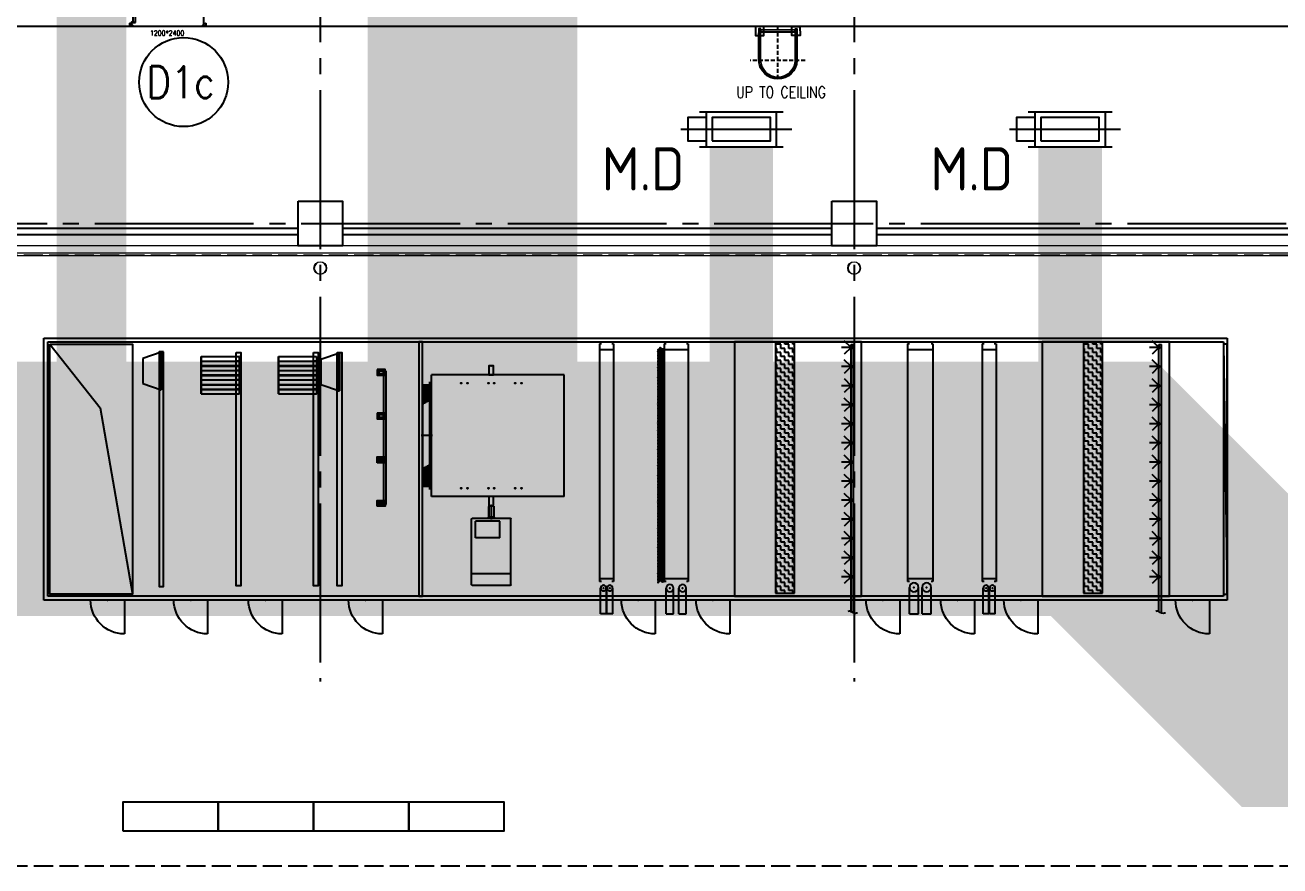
# Model space of a CAD drawing. Extents: x -960 to 27370, y -3283 to 11880.
# Drawn here: x 4695 to 6670, y -1010 to 312 of the extents above; entities that cross this region are included whole.
import ezdxf
from ezdxf.enums import TextEntityAlignment as Align

# ---------------------------------------------------------------- set-up
doc = ezdxf.new("R2010")
doc.units = 0
doc.header["$LTSCALE"] = 100
for name, pattern in [('188K-SM-03-F10-ARCH-PA-Y2257103$0$18P6-SM-03-C40-ARCH-PA-Y2211058$0$DASHED', [19.05, 12.7, -6.35]), ('188K-SM-03-F10-ARCH-PA-Y2257103$0$AP5A-SM-03-F20-ARCH-PA-Y2230801+Y2230803$0$ALL-PA-TXT-Y2221201$0$DASHED', [19.05, 12.7, -6.35]), ('188K-SM-03-F10-MECH-EQ-Y2257103$0$CENTER', [2, 1.25, -0.25, 0.25, -0.25]), ('188K-SM-03-F10-MECH-EQ-Y2257103$0$Hidden H04', [23, 15, -8]), ('X-S-FAB-L10$0$COL-CEN-LIN', [3.25, 2.5, -0.25, 0.25, -0.25]), ('X-S-FAB-L10$0$HIDDEN', [0.4, 0.3, -0.1])]:
    doc.linetypes.add(name, pattern=pattern)
for name, color, linetype in [('0-xref', 8, 'Continuous'), ('188K-SM-03-F10-ARCH-PA-Y2257103$0$K-0-TXT-高度', 1, 'Continuous'), ('188K-SM-03-F10-ARCH-PA-Y2257103$0$K-Door', 4, 'Continuous'), ('188K-SM-03-F10-ARCH-PA-Y2257103$0$K-P-LAD-420', 5, 'Continuous'), ('188K-SM-03-F10-ARCH-PA-Y2257103$0$K-P1S-4.2-單抗', 3, 'Continuous'), ('188K-SM-03-F10-ARCH-PA-Y2257103$0$K-TXT', 7, 'Continuous'), ('188K-SM-03-F10-ARCH-PA-Y2257103$0$K-岩棉 2hr 7.5-非抗', 14, 'Continuous'), ('188K-SM-03-F10-MECH-EQ-Y2257103$0$ARW', 151, 'Continuous'), ('188K-SM-03-F10-MECH-EQ-Y2257103$0$FLC', 40, 'Continuous'), ('188K-SM-03-F10-MECH-EQ-Y2257103$0$HEPA', 6, 'Continuous'), ('188K-SM-03-F10-MECH-EQ-Y2257103$0$MOTOR', 7, 'Continuous'), ('188K-SM-03-F10-MECH-EQ-Y2257103$0$擋水簾', 151, 'Continuous'), ('188K-SM-03-F10-MECH-EQ-Y2257103$0$桶濾', 125, 'Continuous'), ('188K-SM-07-F15-HVAC-MA DUCT-Y2257103$0$0-MAU-SA', 5, 'Continuous'), ('188K-SM-07-F15-HVAC-MA DUCT-Y2257103$0$H-dp-md', 3, 'Continuous'), ('X-S-FAB-L10$0$0-DIM-TXT', 8, 'Continuous'), ('X-S-FAB-L10$0$A-OBJE-MEP', 8, 'Continuous'), ('X-S-FAB-L10$0$A-WALL-EX', 8, 'Continuous'), ('X-S-FAB-L10$0$BLOCK', 8, 'Continuous'), ('X-S-FAB-L10$0$CCL', 8, 'X-S-FAB-L10$0$COL-CEN-LIN'), ('X-S-FAB-L10$0$COL-S', 8, 'Continuous'), ('X-S-FAB-L10$0$HID', 8, 'X-S-FAB-L10$0$HIDDEN')]:
    doc.layers.add(name, color=color, linetype=linetype)
doc.styles.add('188K-SM-03-F10-ARCH-PA-Y2257103$0$18P2-XFDP10$0$AA-TXT', font='simplex.shx', dxfattribs={"width": 0.8, "bigfont": 'chineset.shx'})
doc.styles.add('188K-SM-03-F10-ARCH-PA-Y2257103$0$AP5A-SM-03-F20-ARCH-PA-Y2230801+Y2230803$0$ALL-PA-TXT-Y2221201$0$Standard', font='txt.shx', dxfattribs={"bigfont": 'chineset.shx'})
doc.styles.add('188K-SM-03-F10-ARCH-PA-Y2257103$0$Standard', font='txt.shx', dxfattribs={"bigfont": 'chineset.shx'})
doc.styles.add('188K-SM-07-F15-HVAC-MA DUCT-Y2257103$0$aa-txt', font='isocp.shx', dxfattribs={"bigfont": 'chineset.shx'})
doc.styles.add('X-S-FAB-L10$0$CHINA', font='simplex.shx', dxfattribs={"width": 0.75, "bigfont": 'chineset.shx'})
doc.styles.add('X-S-FAB-L10$0$Standard', font='', dxfattribs={"width": 0.8})
doc.styles.add('X-S-FAB-L10$0$TG_NOTE_TEXT', font='simplex.shx', dxfattribs={"width": 0.75, "bigfont": 'chineset.shx'})
doc.styles.get('X-S-FAB-L10$0$Standard').set_extended_font_data('Microsoft JhengHei')

# ---------------------------------------------------------------- blocks, each defined once
blk = doc.blocks.new('X-S-FAB-L10$0$FAB2-L05')
at = {"layer": 'X-S-FAB-L10$0$CCL'}
for p, q in [((-21000, 11005), (-21000, 0)), ((-20160, 11005), (-20160, 0)), ((-26880, 720), (1210, 720))]:
    blk.add_line(p, q, dxfattribs=at)
at = {"layer": 'X-S-FAB-L10$0$COL-S'}
for points in [[(-21035, 755), (-20965, 755), (-20965, 685), (-21035, 685)], [(-20195, 755), (-20125, 755), (-20125, 685), (-20195, 685)]]:
    blk.add_lwpolyline(points, close=True, dxfattribs=at)
blk = doc.blocks.new('X-S-FAB-L10')
at = {"layer": 'X-S-FAB-L10$0$A-OBJE-MEP', "lineweight": 0, "flags": 128}
for points in [[(5169.5, -70, 1), (5150.5, -70, 1)], [(6009.5, -70, 1), (5990.5, -70, 1)]]:
    blk.add_lwpolyline(points, format="xyb", close=True, dxfattribs=at)
at = {"layer": 'X-S-FAB-L10$0$A-OBJE-MEP', "lineweight": 0}
for centre in [(5160, -70), (6000, -70)]:
    blk.add_circle(centre, 10, dxfattribs=at)
at = {"layer": 'X-S-FAB-L10$0$A-WALL-EX', "lineweight": 0}
blk.add_line((6815, -46.5), (1800, -46.5), dxfattribs=at)
at = {"layer": 'X-S-FAB-L10$0$A-WALL-EX', "lineweight": 0, "flags": 128}
for points in [[(6815, -35), (1800, -35)], [(1800, -50), (6815, -50)], [(1800, -50), (6815, -50)], [(1800, -50), (6815, -50)], [(1800, -50), (6815, -50)], [(1800, -50), (6815, -50)], [(1800, -50), (6815, -50)], [(1800, -50), (6815, -50)], [(1800, -50), (6815, -50)]]:
    blk.add_lwpolyline(points, dxfattribs=at)
at = {"layer": 'X-S-FAB-L10$0$COL-S'}
for p, q in [((5125, 35), (5195, 35)), ((5125, -35), (5125, 35)), ((5195, 35), (5195, -35)), ((5965, 35), (6035, 35)), ((5965, -35), (5965, 35)), ((6035, 35), (6035, -35)), ((5195, -35), (5125, -35)), ((6035, -35), (5965, -35))]:
    blk.add_line(p, q, dxfattribs=at)
at = {"layer": 'X-S-FAB-L10$0$HID'}
for p, q in [((6803.531, -50), (2509.135, -50)), ((2509.405, -1010), (17209, -1010))]:
    blk.add_line(p, q, dxfattribs=at)
at = {"layer": 'X-S-FAB-L10$0$BLOCK'}
blk.add_blockref('X-S-FAB-L10$0$FAB2-L05', (26160, -720), dxfattribs=at)
at = {"style": 'X-S-FAB-L10$0$TG_NOTE_TEXT', "width": 0.5, "flags": 1}
for p in [(7463.301, 9020), (18268.251, 8649), (11197.77, 4800.167), (16485.801, 4800.167), (25420.27, 2635), (13360, 320.001, 0), (7463.301, -33.333)]:
    blk.add_attdef('WH', text='', height=20, dxfattribs=at).set_placement(p, align=Align.BOTTOM_LEFT)
at = {"width": 0.5}
for style, p in [('X-S-FAB-L10$0$TG_NOTE_TEXT', (7585, 9020)), ('X-S-FAB-L10$0$TG_NOTE_TEXT', (18389.95, 8649)), ('X-S-FAB-L10$0$TG_NOTE_TEXT', (11117.5, 4813.5)), ('X-S-FAB-L10$0$TG_NOTE_TEXT', (16607.5, 4813.5)), ('X-S-FAB-L10$0$TG_NOTE_TEXT', (25350, 2635)), ('X-S-FAB-L10$0$Standard', (13129.375, 325.001, 0)), ('X-S-FAB-L10$0$TG_NOTE_TEXT', (7585, -20))]:
    blk.add_attdef('DESC', text='', height=10, dxfattribs=dict(at, style=style)).set_placement(p, align=Align.BOTTOM_LEFT)
for tag, style, p in [('TYPE', 'X-S-FAB-L10$0$TG_NOTE_TEXT', (7619.286, 9020)), ('NO', 'X-S-FAB-L10$0$TG_NOTE_TEXT', (7650.095, 9020)), ('TYPE', 'X-S-FAB-L10$0$TG_NOTE_TEXT', (18424.236, 8649)), ('NO', 'X-S-FAB-L10$0$TG_NOTE_TEXT', (18455.045, 8649)), ('NO', 'X-S-FAB-L10$0$TG_NOTE_TEXT', (11088.595, 4813.5)), ('TYPE', 'X-S-FAB-L10$0$TG_NOTE_TEXT', (11151.786, 4813.5)), ('TYPE', 'X-S-FAB-L10$0$TG_NOTE_TEXT', (16641.786, 4813.5)), ('NO', 'X-S-FAB-L10$0$TG_NOTE_TEXT', (16672.595, 4813.5)), ('NO', 'X-S-FAB-L10$0$TG_NOTE_TEXT', (25313, 2635)), ('TYPE', 'X-S-FAB-L10$0$TG_NOTE_TEXT', (25350, 2635)), ('NO', 'X-S-FAB-L10$0$Standard', (13100, 320.001, 0)), ('TYPE', 'X-S-FAB-L10$0$Standard', (13129.375, 320.001, 0)), ('TYPE', 'X-S-FAB-L10$0$TG_NOTE_TEXT', (7619.286, -20)), ('NO', 'X-S-FAB-L10$0$TG_NOTE_TEXT', (7650.095, -20))]:
    blk.add_attdef(tag, text='', height=10, dxfattribs=dict(at, style=style)).set_placement(p, align=Align.BOTTOM_RIGHT)
at = {"style": 'X-S-FAB-L10$0$TG_NOTE_TEXT', "width": 0.5, "flags": 1}
for rotation, p in [(180, (43, 7480)), (180, (943, 7480)), (90, (24310, 3717.77)), (270, (17080, 1711.699))]:
    blk.add_attdef('WH', text='', height=20, rotation=rotation, dxfattribs=at).set_placement(p, align=Align.BOTTOM_LEFT)
at = {"width": 0.5}
for rotation, style, p in [(180, 'X-S-FAB-L10$0$Standard', (317.625, 7480)), (180, 'X-S-FAB-L10$0$Standard', (1217.625, 7480)), (90, 'X-S-FAB-L10$0$TG_NOTE_TEXT', (24310, 3647.5)), (270, 'X-S-FAB-L10$0$TG_NOTE_TEXT', (17080, 1605))]:
    blk.add_attdef('DESC', text='', height=10, rotation=rotation, dxfattribs=dict(at, style=style)).set_placement(p, align=Align.BOTTOM_LEFT)
for tag, rotation, style, p in [('TYPE', 180, 'X-S-FAB-L10$0$Standard', (317.625, 7480)), ('NO', 180, 'X-S-FAB-L10$0$Standard', (347, 7480)), ('TYPE', 180, 'X-S-FAB-L10$0$Standard', (1217.625, 7480)), ('NO', 180, 'X-S-FAB-L10$0$Standard', (1247, 7480)), ('TYPE', 90, 'X-S-FAB-L10$0$TG_NOTE_TEXT', (24310, 3647.5)), ('NO', 90, 'X-S-FAB-L10$0$TG_NOTE_TEXT', (24310, 3610.5)), ('TYPE', 270, 'X-S-FAB-L10$0$TG_NOTE_TEXT', (17080, 1605)), ('NO', 270, 'X-S-FAB-L10$0$TG_NOTE_TEXT', (17080, 1573))]:
    blk.add_attdef(tag, text='', height=10, rotation=rotation, dxfattribs=dict(at, style=style)).set_placement(p, align=Align.BOTTOM_RIGHT)
at = {"layer": 'X-S-FAB-L10$0$0-DIM-TXT', "style": 'X-S-FAB-L10$0$CHINA', "width": 0.75}
for p in [(667.414, 7855.1, -2689.4), (22627.353, 6728.814), (25644.722, 6728.814), (24778.787, 5569.051), (1118.252, 4980), (417.801, 4594.623), (23874.84, 4355), (22927.43, 4330.122), (23749.869, 3901.367), (417.801, 3765.236), (1118.252, 3730), (417.801, 3115.79), (536.882, 2227.832), (16908.994, 1782.652), (888.445, 880.466), (16977.43, 750), (18878.841, 750), (25641.221, 553.233), (21364.03, 526.894)]:
    blk.add_attdef('HIG', text='', height=80, dxfattribs=at).set_placement(p, align=Align.MIDDLE_LEFT)
blk = doc.blocks.new('188K-SM-03-F10-ARCH-PA-Y2257103$0$單開庫板門-1200x2400)圓型拉環鎖+輔助鎖)')
at = {"ltscale": 0.1}
for p, q in [((26008.6, -11403.6), (26004.5, -11403.6)), ((26004.5, -11403.6), (26004.5, -11414.1)), ((26008.6, -11414.1), (26008.6, -11403.6)), ((26004.5, -11414.1), (26004.5, -11415.3)), ((26004.5, -11414.1), (26008.6, -11414.1)), ((26004.5, -11415.4), (26004.6, -11415.5)), ((26008.6, -11414), (26004.6, -11414)), ((26004.6, -11414.3), (26004.6, -11414.2)), ((26004.6, -11415.3), (26004.6, -11414.5)), ((26004.7, -11414.1), (26006.5, -11414.1)), ((26005.1, -11414.4), (26004.7, -11414.4)), ((26004.7, -11414.5), (26005.1, -11414.5)), ((26004.7, -11414.5), (26004.7, -11506)), ((26004.7, -11506), (26004.7, -11414.5)), ((26004.7, -11414.5), (26004.7, -11414.5)), ((26004.7, -11415.4), (26004.7, -11415.3)), ((26005.2, -11414.4), (26005.2, -11414.4)), ((26006.5, -11414.1), (26006.6, -11414.1)), ((26006.6, -11414.1), (26006.6, -11414.1)), ((26006.6, -11414.1), (26008.4, -11414.1)), ((26008.4, -11414.4), (26008, -11414.4)), ((26008, -11414.4), (26008, -11414.4)), ((26008, -11414.5), (26008.4, -11414.5)), ((26008.4, -11506), (26008.4, -11414.5)), ((26008.4, -11414.5), (26008.4, -11414.5)), ((26008.4, -11414.5), (26008.4, -11506)), ((26008.4, -11415.3), (26008.4, -11415.4)), ((26008.5, -11414.2), (26008.5, -11414.3)), ((26008.5, -11414.5), (26008.5, -11415.3)), ((26008.5, -11415.5), (26008.6, -11415.4)), ((26008.6, -11415.3), (26008.6, -11414.1)), ((26008.6, -11506.4), (26004.5, -11506.4)), ((26004.5, -11506.4), (26004.5, -11518)), ((26004.7, -11506), (26004.7, -11506)), ((26008.4, -11506), (26008.4, -11506)), ((26008.6, -11518), (26008.6, -11506.4)), ((25999.5, -11519.7), (25999.5, -11523.2)), ((26002.5, -11519.1), (26000, -11519.1)), ((26000, -11523.7), (26002.4, -11523.7)), ((26002.4, -11523.7), (26004.1, -11522.6)), ((26002.9, -11518.5), (26002.6, -11518.5)), ((26002.6, -11518.5), (26002.6, -11521)), ((26002.6, -11521.9), (26002.6, -11519.3)), ((26002.6, -11521), (26002.9, -11521)), ((26003.4, -11521.9), (26002.6, -11521.9)), ((26002.9, -11521), (26002.9, -11518.5)), ((26003.3, -11522.2), (26003.3, -11522)), ((26003.3, -11522), (26003.4, -11522)), ((26004, -11522.2), (26003.3, -11522.2)), ((26008.3, -11517.5), (26003.6, -11517.5)), ((26003.6, -11517.5), (26003.6, -11517.7)), ((26003.6, -11517.7), (26008.3, -11517.7)), ((26004.1, -11521.9), (26003.9, -11521.9)), ((26003.9, -11522), (26004, -11522)), ((26004, -11522), (26004, -11522.2)), ((26004.2, -11522.4), (26004.2, -11521.9)), ((26004.5, -11518), (26008.6, -11518)), ((26008.3, -11517.7), (26008.3, -11517.5)), ((26114.8, -11521.9), (26115.1, -11521.9)), ((26114.8, -11522.4), (26114.8, -11521.9)), ((26114.9, -11522), (26114.9, -11522.2)), ((26115.1, -11522), (26114.9, -11522)), ((26114.9, -11522.2), (26115.7, -11522.2)), ((26116.6, -11523.7), (26114.9, -11522.6)), ((26115.5, -11521.9), (26116.3, -11521.9)), ((26115.7, -11522), (26115.5, -11522)), ((26115.7, -11522.2), (26115.7, -11522)), ((26116.3, -11521.9), (26116.3, -11519.3)), ((26116.5, -11519.1), (26119, -11519.1)), ((26119, -11523.7), (26116.6, -11523.7)), ((26119.5, -11519.7), (26119.5, -11523.2))]:
    blk.add_line(p, q, dxfattribs=at)
blk.add_lwpolyline([(26006.6, -11506.4), (26006.5, -11506.3), (26004.7, -11506.3, -0.414214), (26004.6, -11506.3), (26004.6, -11506.1, -0.414214), (26004.7, -11506.1), (26005.1, -11506.1, 0.414214), (26005.2, -11506.1), (26005.2, -11506, 0.414214), (26005.1, -11506), (26004.7, -11506, -0.414214), (26004.6, -11506), (26004.6, -11505.2, -0.414214), (26004.7, -11505.2), (26004.7, -11505.2, 0.414214), (26004.7, -11505.2), (26004.7, -11505, 0.72636), (26004.6, -11505), (26004.5, -11505.1, 0.158507), (26004.5, -11505.2), (26004.5, -11506.4, 0.414214), (26004.6, -11506.5), (26008.6, -11506.5, 0.414214), (26008.6, -11506.4), (26008.6, -11505.2, 0.158507), (26008.6, -11505.1), (26008.5, -11505, 0.72636), (26008.4, -11505), (26008.4, -11505.2, 0.414214), (26008.5, -11505.2, -0.414214), (26008.5, -11505.2), (26008.5, -11506, -0.414214), (26008.4, -11506), (26008, -11506, 0.414214), (26008, -11506), (26008, -11506.1, 0.414214), (26008, -11506.1), (26008.4, -11506.1, -0.414214), (26008.5, -11506.1), (26008.5, -11506.3, -0.414214), (26008.4, -11506.3), (26006.6, -11506.3)], format="xyb", close=True, dxfattribs=at)
for points in [[(25999.5, -11518.9), (25999.5, -11523.9)], [(26119.5, -11518.9), (26119.5, -11523.9)]]:
    blk.add_lwpolyline(points)
at = {"linetype": '188K-SM-03-F10-ARCH-PA-Y2257103$0$AP5A-SM-03-F20-ARCH-PA-Y2230801+Y2230803$0$ALL-PA-TXT-Y2221201$0$DASHED', "ltscale": 0.01}
blk.add_arc((26001.1, -11518.7), 115.3, 359.8531, 85.8135, dxfattribs=at)
at = {"ltscale": 0.1}
for centre, radius, start, end in [((26004.6, -11414.1), 0.0313, 90, 180), ((26004.6, -11415.3), 0.0313, 180, 216.0274), ((26004.7, -11414.2), 0.0313, 90, 180), ((26004.7, -11414.3), 0.0313, 180, 270), ((26004.7, -11414.5), 0.0313, 90, 180), ((26004.7, -11415.3), 0.0209, 180, 270), ((26004.7, -11415.4), 0.0313, 216.0274, 360), ((26004.7, -11415.3), 0.0209, 360, 90), ((26005.1, -11414.4), 0.0313, 270, 0), ((26005.1, -11414.4), 0.0313, 0, 90), ((26008, -11414.4), 0.0313, 90, 180), ((26008, -11414.4), 0.0313, 180, 270), ((26008.4, -11414.2), 0.0313, 360, 90), ((26008.4, -11414.3), 0.0313, 270, 0), ((26008.4, -11414.5), 0.0313, 0, 90), ((26008.5, -11415.3), 0.0209, 90, 180), ((26008.5, -11415.4), 0.0313, 180, 323.9726), ((26008.5, -11415.3), 0.0209, 270, 360), ((26008.6, -11414.1), 0.0313, 360, 90), ((26008.6, -11415.3), 0.0313, 323.9726, 360)]:
    blk.add_arc(centre, radius, start, end, dxfattribs=at)
for centre, major_axis, start_param, end_param in [((26000, -11519.7), (0.369, -0.369), 2.356194, 3.926991), ((26000, -11523.2), (-0.369, -0.369), 5.497787, 7.068583), ((26002.5, -11519.3), (0.111, -0.111), 7.068583, 8.63938), ((26003.4, -11521.9), (-0.0369, -0.0369), 0.785398, 3.926991), ((26003.9, -11521.9), (-0.0369, -0.0369), 3.926991, 7.068583), ((26004.1, -11521.9), (0.0369, -0.0369), 7.068583, 8.63938), ((26003.9, -11522.4), (0.221, -0.221), 6.162283, 7.068583), ((26114.8, -11521.9), (-0.0369, -0.0369), -2.356194, -0.785398), ((26115.1, -11522.4), (-0.221, -0.221), -0.785398, 0.120903), ((26115.1, -11521.9), (0.0369, -0.0369), -0.785398, 2.356194), ((26115.5, -11521.9), (0.0369, -0.0369), 2.356194, 5.497787), ((26116.5, -11519.3), (-0.111, -0.111), -2.356194, -0.785398), ((26119, -11519.7), (-0.369, -0.369), 2.356194, 3.926991), ((26119, -11523.2), (0.369, -0.369), -0.785398, 0.785398)]:
    blk.add_ellipse(centre, major_axis=major_axis, ratio=1, start_param=start_param, end_param=end_param, dxfattribs=at)
at = {"ltscale": 0.1, "extrusion": (0, 0, -1)}
blk.add_ellipse((26003.1, -11517.9), major_axis=(-0.516, 0.516), ratio=1, start_param=5.497787, end_param=11.780972, dxfattribs=at)
at = {"color": 8, "ltscale": 0.1, "style": '188K-SM-03-F10-ARCH-PA-Y2257103$0$AP5A-SM-03-F20-ARCH-PA-Y2230801+Y2230803$0$ALL-PA-TXT-Y2221201$0$Standard', "width": 0.85}
blk.add_text('1200*2400', height=8, dxfattribs=at).set_placement((26058.4, -11534.4), align=Align.MIDDLE_CENTER)
blk = doc.blocks.new('188K-SM-03-F10-ARCH-PA-Y2257103$0$LAD-1')
at = {"linetype": '188K-SM-03-F10-ARCH-PA-Y2257103$0$18P6-SM-03-C40-ARCH-PA-Y2211058$0$DASHED', "ltscale": 0.005}
for points in [[(-77.4, -42.9), (-77.4, 43.5)], [(-106.5, 0), (-23.9, 0)]]:
    blk.add_lwpolyline(points, dxfattribs=at)
for points in [[(-33.8, -29.7), (-77.4, -29.7, -0.976777), (-77.4, 29.8), (-33.8, 29.8)], [(-33.8, -27.2), (-77.4, -27.2, -0.974646), (-77.4, 27.3), (-33.8, 27.3)]]:
    blk.add_lwpolyline(points, format="xyb")
for points in [[(-23.8, 22.2), (-23.8, 35.2), (-37.8, 35.2), (-37.8, 22.2)], [(-27.8, 27), (-27.8, 30), (-33.8, 30), (-33.8, 27)], [(-28.9, 27), (-28.9, -27), (-32.7, -27), (-32.7, 27)], [(-23.9, -21.8), (-23.9, -34.8), (-37.9, -34.8), (-37.9, -21.8)], [(-27.8, -27), (-27.8, -30), (-33.8, -30), (-33.8, -27)]]:
    blk.add_lwpolyline(points, close=True)
for centre in [(-93.7, 23.2), (-64.6, 28.5), (-105.2, 0), (-93.7, -22.5), (-64.6, -28.5)]:
    blk.add_circle(centre, 0.5)
blk = doc.blocks.new('188K-SM-03-F10-ARCH-PA-Y2257103')
at = {"layer": '188K-SM-03-F10-ARCH-PA-Y2257103$0$K-P1S-4.2-單抗'}
blk.add_line((7405, 310, 0), (1860, 310, 0), dxfattribs=at)
at = {"layer": '188K-SM-03-F10-ARCH-PA-Y2257103$0$K-TXT'}
blk.add_circle((4944.9, 222.4, 0), 70, dxfattribs=at)
at = {"layer": '188K-SM-03-F10-ARCH-PA-Y2257103$0$K-岩棉 2hr 7.5-非抗'}
for p, q in [((5125, -7.5, 0), (4355, -7.5, 0)), ((5125, -17.5, 0), (4355, -17.5, 0)), ((5965, -7.5, 0), (5195, -7.5, 0)), ((5965, -17.5, 0), (5195, -17.5, 0)), ((6805, -7.5, 0), (6035, -7.5, 0)), ((6805, -17.5, 0), (6035, -17.5, 0))]:
    blk.add_line(p, q, dxfattribs=at)
at = {"layer": '188K-SM-03-F10-ARCH-PA-Y2257103$0$K-Door'}
blk.add_blockref('188K-SM-03-F10-ARCH-PA-Y2257103$0$單開庫板門-1200x2400)圓型拉環鎖+輔助鎖)', (-21139.5, 11833.9, 0), dxfattribs=at)
at = {"layer": '188K-SM-03-F10-ARCH-PA-Y2257103$0$K-P-LAD-420', "rotation": 90.07229666140849}
blk.add_blockref('188K-SM-03-F10-ARCH-PA-Y2257103$0$LAD-1', (5880, 333.8, 0), dxfattribs=at)
at = {"layer": '188K-SM-03-F10-ARCH-PA-Y2257103$0$K-0-TXT-高度', "style": '188K-SM-03-F10-ARCH-PA-Y2257103$0$18P2-XFDP10$0$AA-TXT', "width": 0.8}
blk.add_text('UP TO CEILING', height=18, rotation=360, dxfattribs=at).set_placement((5885, 206.5, 0), align=Align.MIDDLE)
at = {"layer": '188K-SM-03-F10-ARCH-PA-Y2257103$0$K-TXT', "style": '188K-SM-03-F10-ARCH-PA-Y2257103$0$Standard', "width": 0.85}
blk.add_text('D1c', height=50, dxfattribs=at).set_placement((4940.5, 222.4, 0), align=Align.MIDDLE)
blk = doc.blocks.new('188K-SM-03-F10-MECH-EQ-Y2257103$0$A$C133B1A89')
at = {"color": 1}
for p, q in [((0, 3970), (0, 230)), ((0, 3970), (30, 3970)), ((190, 3970), (220, 3970)), ((220, 3970), (220, 230)), ((220, 3880), (0, 3880)), ((220, 280), (0, 280)), ((0, 230), (30, 230)), ((190, 230), (220, 230)), ((15, -275), (15, 127)), ((105, -275), (105, 127)), ((115, -275), (115, 127)), ((205, -275), (205, 127)), ((15, -275), (105, -275)), ((115, -275), (205, -275))]:
    blk.add_line(p, q, dxfattribs=at)
for centre in [(60, 127), (160, 127)]:
    blk.add_circle(centre, 44.5, dxfattribs=at)
for p in [(60, 127), (160, 127)]:
    blk.add_point(p, dxfattribs=at)
blk = doc.blocks.new('188K-SM-03-F10-MECH-EQ-Y2257103$0$A$C46594869')
at = {"color": 4}
for p, q in [((-50, 3970), (-50, 230)), ((-50, 3970), (-20, 3970)), ((320, 3970), (350, 3970)), ((350, 3970), (350, 230)), ((350, 3880), (-50, 3880)), ((350, 280), (-50, 280)), ((-50, 230), (-20, 230)), ((320, 230), (350, 230)), ((-20, -275), (-20, 140)), ((120, -275), (120, 140)), ((180, -275), (180, 140)), ((320, -275), (320, 140)), ((120, -275), (-20, -275)), ((320, -275), (180, -275))]:
    blk.add_line(p, q, dxfattribs=at)
for centre in [(50, 140), (250, 140)]:
    blk.add_circle(centre, 69.9, dxfattribs=at)
for p in [(50, 140), (250, 140)]:
    blk.add_point(p, dxfattribs=at)
blk = doc.blocks.new('188K-SM-03-F10-MECH-EQ-Y2257103$0$eli')
at = {"layer": '188K-SM-03-F10-MECH-EQ-Y2257103$0$擋水簾'}
for p, q in [((-48, 17), (-47, 16)), ((-46, 17), (-46, 17)), ((-42, 18), (-41, 21)), ((-40, 21), (-38, 21)), ((-40, 18), (-39, 20)), ((-39, 20), (-38, 20)), ((-5, 2), (-12, 7)), ((-4, 3), (-9, 6)), ((20, 24), (9, 13)), ((21, 23), (10, 11))]:
    blk.add_line(p, q, dxfattribs=at)
for centre, radius, start, end in [((-60, 16), 0.892, 56.5251, 332.9034), ((-46, 16), 0.841, 225, 45), ((-40, 20), 1.19, 90, 155), ((-39, 20), 0.595, 90, 155), ((-38, 21), 0.595, 270, 90), ((0, 8), 8.33, 233.7229, 329.3372), ((0, 8), 7.14, 233.7229, 329.3372), ((7, 4), 0.595, 329.3372, 149.3372), ((40, 31), 0.892, 241.4202, 146.5072)]:
    blk.add_arc(centre, radius, start, end, dxfattribs=at)
for centre, major_axis, ratio, start_param, end_param in [((-45, -34), (54.7, 1), 0.945652, 1.612744, 1.817259), ((-45, -34), (54.7, 1), 0.945652, 0.892621, 1.570796), ((-2, 15), (13.6, 1.8), 0.565217, 3.706747, 4.814407), ((-3, 15), (14.6, 2.6), 0.6, 4.193923, 5.58693), ((-3, 15), (13.5, 2.4), 0.565217, -1.468778, -0.576163), ((30, 18), (13.2, 9.6), 0.581818, 0.469896, 1.87896)]:
    blk.add_ellipse(centre, major_axis=major_axis, ratio=ratio, start_param=start_param, end_param=end_param, dxfattribs=at)
for points, knots in [([(-42, 18), (-45, 19), (-48, 19), (-54, 18), (-57, 17), (-60, 17)], [4.6316548, 4.6316548, 4.6316548, 4.6316548, 4.809552, 4.809552, 4.958975, 4.958975, 4.958975, 4.958975]), ([(-13, 9), (-14, 10), (-16, 11), (-20, 13), (-24, 15), (-32, 17), (-36, 18), (-40, 18), (-40, 18), (-40, 18)], [4.0840634, 4.0840634, 4.0840634, 4.0840634, 4.1613431, 4.1613431, 4.3774127, 4.3774127, 4.5934823, 4.5934823, 4.6006647, 4.6006647, 4.6006647, 4.6006647]), ([(39, 31), (39, 31), (38, 32), (36, 32), (34, 31), (30, 30), (28, 29), (25, 27), (23, 26), (21, 24), (20, 24), (20, 23)], [6.799371, 6.799371, 6.799371, 6.799371, 6.892242, 6.892242, 7.324796, 7.324796, 7.671916, 7.671916, 8.019037, 8.019037, 8.162145, 8.162145, 8.162145, 8.162145])]:
    blk.add_open_spline(points, degree=3, knots=knots, dxfattribs=at)
blk = doc.blocks.new('188K-SM-03-F10-MECH-EQ-Y2257103$0$A$C1EE42846')
at = {"color": 4}
for p, q in [((0, 3970), (0, 230)), ((0, 3970), (30, 3970)), ((350, 3970), (380, 3970)), ((380, 3970), (380, 230)), ((380, 3880), (0, 3880)), ((380, 280), (0, 280)), ((0, 230), (30, 230)), ((350, 230), (380, 230)), ((33, -275), (33, 127)), ((147, -275), (147, 127)), ((233, -275), (233, 127)), ((347, -275), (347, 129)), ((147, -275), (33, -275)), ((347, -275), (233, -275))]:
    blk.add_line(p, q, dxfattribs=at)
for centre in [(90, 127), (290, 127)]:
    blk.add_circle(centre, 57.1, dxfattribs=at)
for p in [(90, 127), (290, 127)]:
    blk.add_point(p, dxfattribs=at)
at = {"xscale": -0.9824656600831077, "yscale": 0.9824656600831077, "zscale": 0.9824656600831077, "rotation": 180}
for p in [(442, 3790), (442, 3767), (442, 3905), (442, 3882), (442, 3859), (442, 3836), (442, 3813), (442, 3744), (442, 3721), (442, 3698), (442, 3675), (442, 3652), (442, 3629), (442, 3606), (442, 3583), (442, 3560), (442, 3537), (442, 3514), (442, 3491), (442, 3468), (442, 3445), (442, 3422), (442, 3399), (442, 3376), (442, 3353), (442, 3330), (442, 3307), (442, 3284), (442, 3261), (442, 3238), (442, 3215), (442, 3192), (442, 3169), (442, 3146), (442, 3123), (442, 3100), (442, 3077), (442, 3054), (442, 3031), (442, 3008), (442, 2985), (442, 2962), (442, 2939), (442, 2916), (442, 2893), (442, 2870), (442, 2847), (442, 2824), (442, 2801), (442, 2778), (442, 2755), (442, 2732), (442, 2709), (442, 2686), (442, 2663), (442, 2640), (442, 2617), (442, 2594), (442, 2571), (442, 2548), (442, 2525), (442, 2502), (442, 2479), (442, 2456), (442, 2433), (442, 2410), (442, 2387), (442, 2364), (442, 2341), (442, 2318), (442, 2295), (442, 2272), (442, 2249), (442, 2226), (442, 2203), (442, 2180), (442, 2157), (442, 2134), (442, 2111), (442, 2088), (442, 2065), (442, 2042), (442, 2019), (442, 1996), (442, 1973), (442, 1950), (442, 1927), (442, 1904), (442, 1881), (442, 1858), (442, 1835), (442, 1812), (442, 1789), (442, 1766), (442, 1743), (442, 1720), (442, 1697), (442, 1674), (442, 1651), (442, 1628), (442, 1605), (442, 1582), (442, 1559), (442, 1536), (442, 1513), (442, 1490), (442, 1467), (442, 1444), (442, 1421), (442, 1398), (442, 1375), (442, 1352), (442, 1329), (442, 1306), (442, 1283), (442, 1260), (442, 1237), (442, 1214), (442, 1191), (442, 1168), (442, 1145), (442, 1122), (442, 1099), (442, 1076), (442, 1053), (442, 1030), (442, 1007), (442, 984), (442, 961), (442, 938), (442, 915), (442, 892), (442, 869), (442, 846), (442, 823), (442, 800), (442, 777), (442, 754), (442, 731), (442, 708), (442, 685), (442, 662), (442, 639), (442, 616), (442, 593), (442, 570), (442, 547), (442, 524), (442, 501), (442, 478), (442, 455), (442, 432), (442, 409), (442, 386), (442, 363), (442, 340), (442, 317), (442, 294), (442, 271), (442, 248)]:
    blk.add_blockref('188K-SM-03-F10-MECH-EQ-Y2257103$0$eli', p, dxfattribs=at)
blk = doc.blocks.new('188K-SM-03-F10-MECH-EQ-Y2257103$0$A$C20831D72')
at = {"color": 1}
for p, q in [((0, 3970), (0, 230)), ((0, 3970), (30, 3970)), ((190, 3970), (220, 3970)), ((220, 3970), (220, 230)), ((220, 3880), (0, 3880)), ((220, 280), (0, 280)), ((0, 230), (30, 230)), ((190, 230), (220, 230)), ((15, -275), (15, 127)), ((105, -275), (105, 127)), ((115, -275), (115, 127)), ((205, -275), (205, 127)), ((15, -275), (105, -275)), ((115, -275), (205, -275))]:
    blk.add_line(p, q, dxfattribs=at)
for centre in [(60, 127), (160, 127)]:
    blk.add_circle(centre, 44.5, dxfattribs=at)
for p in [(60, 127), (160, 127)]:
    blk.add_point(p, dxfattribs=at)
blk = doc.blocks.new('188K-SM-03-F10-MECH-EQ-Y2257103$0$%%C7 孔徑')
at = {"color": 4}
blk.add_circle((0, 0), 3.5, dxfattribs=at)
blk.add_point((0, 0))
blk = doc.blocks.new('188K-SM-03-F10-MECH-EQ-Y2257103$0$A$C6e2866f5')
blk.add_lwpolyline([(45, -105), (-45, -105), (-45, 25), (45, 25)], close=True)
at = {"linetype": '188K-SM-03-F10-MECH-EQ-Y2257103$0$Hidden H04', "lineweight": -3}
for points in [[(-20, 0), (20, 0), (20, -80), (-20, -80)], [(-18, -2), (18, -2), (18, -78), (-18, -78)]]:
    blk.add_lwpolyline(points, close=True, dxfattribs=at)
for p in [(-37, 17), (0, 17), (37, 17), (-37, -40), (36.75, -40)]:
    blk.add_blockref('188K-SM-03-F10-MECH-EQ-Y2257103$0$%%C7 孔徑', p)
at = {"xscale": -1, "rotation": 180}
for p in [(-37, -97), (0, -97), (37, -97)]:
    blk.add_blockref('188K-SM-03-F10-MECH-EQ-Y2257103$0$%%C7 孔徑', p, dxfattribs=at)
blk = doc.blocks.new('188K-SM-03-F10-MECH-EQ-Y2257103$0$A$C3A4033FF')
blk.add_blockref('188K-SM-03-F10-MECH-EQ-Y2257103$0$A$C6e2866f5', (-20, 0))
blk = doc.blocks.new('188K-SM-03-F10-MECH-EQ-Y2257103$0$FLC-1250-W')
at = {"layer": '188K-SM-03-F10-MECH-EQ-Y2257103$0$FLC'}
for p, q in [((0, 796), (0, -796)), ((130, 796), (130, -796))]:
    blk.add_line(p, q, dxfattribs=at)
at = {"layer": '188K-SM-03-F10-MECH-EQ-Y2257103$0$FLC', "color": 1}
for p, q in [((20, 546), (20, 796)), ((40, 534), (40, 796)), ((60, 523), (60, 796)), ((80, 511), (80, 796)), ((100, 500), (100, 796)), ((120, 488), (120, 796)), ((20, -796), (20, -450)), ((40, -796), (40, -462)), ((60, -796), (60, -473)), ((80, -796), (80, -485)), ((100, -796), (100, -496)), ((120, -796), (120, -508))]:
    blk.add_line(p, q, dxfattribs=at)
at = {"layer": '188K-SM-03-F10-MECH-EQ-Y2257103$0$FLC', "color": 1, "linetype": '188K-SM-03-F10-MECH-EQ-Y2257103$0$CENTER', "ltscale": 5}
blk.add_line((-25, 0), (152, 0), dxfattribs=at)
at = {"layer": '188K-SM-03-F10-MECH-EQ-Y2257103$0$FLC'}
for centre, start, end in [((5, 796), 0, 180), ((15, 796), 0, 180), ((25, 796), 0, 180), ((35, 796), 0, 180), ((45, 796), 0, 180), ((55, 796), 0, 180), ((65, 796), 0, 180), ((75, 796), 0, 180), ((85, 796), 0, 180), ((95, 796), 0, 180), ((105, 796), 0, 180), ((115, 796), 0, 180), ((125, 796), 0, 180), ((125, 796), 0, 180), ((125, 796), 0, 180), ((125, 796), 0, 180), ((125, 796), 0, 180), ((125, 796), 0, 180), ((125, 796), 0, 180), ((125, 796), 0, 180), ((125, 796), 0, 180), ((125, 796), 0, 180), ((125, 796), 0, 180), ((125, 796), 0, 180), ((5, -796), 180, 0), ((15, -796), 180, 0), ((25, -796), 180, 0), ((35, -796), 180, 0), ((45, -796), 180, 0), ((55, -796), 180, 0), ((65, -796), 180, 0), ((75, -796), 180, 0), ((85, -796), 180, 0), ((95, -796), 180, 0), ((105, -796), 180, 0), ((115, -796), 180, 0), ((125, -796), 180, 0), ((125, -796), 180, 0), ((125, -796), 180, 0), ((125, -796), 180, 0), ((125, -796), 180, 0), ((125, -796), 180, 0), ((125, -796), 180, 0), ((125, -796), 180, 0), ((125, -796), 180, 0), ((125, -796), 180, 0), ((125, -796), 180, 0), ((125, -796), 180, 0)]:
    blk.add_arc(centre, 5, start, end, dxfattribs=at)
blk = doc.blocks.new('188K-SM-03-F10-MECH-EQ-Y2257103$0$%%C14 孔位')
at = {"color": 1}
blk.add_circle((0, 0), 7, dxfattribs=at)
blk.add_point((0, 0))
blk = doc.blocks.new('188K-SM-03-F10-MECH-EQ-Y2257103$0$A$C7940598F')
for p, q in [((0, 0), (0, 2085)), ((0, 2085), (1915, 2085)), ((1804, 2115), (111, 2115)), ((164, 2115), (164, 2085)), ((1751, 2115), (1751, 2085)), ((1915, 0), (1915, 2085)), ((0, 0), (1915, 0))]:
    blk.add_line(p, q)
for points in [[(-140, 1107.5), (0, 1107.5), (0, 1182.5), (-140, 1182.5)], [(1915, 1107.5), (2055, 1107.5), (2055, 1182.5), (1915, 1182.5)]]:
    blk.add_lwpolyline(points, close=True)
for p in [(-140, 1145), (2055, 1145)]:
    blk.add_point(p)
for p in [(131, 1620), (1784, 1620), (131, 1520), (1784, 1520), (131, 1190), (1784, 1190), (131, 1100), (1784, 1100), (131, 770), (131, 670), (1784, 770), (1784, 670)]:
    blk.add_blockref('188K-SM-03-F10-MECH-EQ-Y2257103$0$%%C14 孔位', p)
blk = doc.blocks.new('188K-SM-03-F10-MECH-EQ-Y2257103$0$HPF-610-292側視圖')
at = {"layer": '188K-SM-03-F10-MECH-EQ-Y2257103$0$HEPA'}
for p, q in [((0, 598), (292, 498)), ((0, 598), (0, 6)), ((0, 598), (25, 598)), ((25, 598), (25, 6)), ((292, 498), (292, 106)), ((292, 106), (0, 6)), ((25, 6), (0, 6))]:
    blk.add_line(p, q, dxfattribs=at)
blk = doc.blocks.new('188K-SM-03-F10-MECH-EQ-Y2257103$0$A$C03D53DB9')
at = {"layer": '188K-SM-03-F10-MECH-EQ-Y2257103$0$桶濾'}
for p, q in [((0, 72), (602, 72)), ((10, 0), (10, 145)), ((10, 145), (13, 145)), ((13, 0), (13, 145)), ((13, 143), (607, 143)), ((13, 2), (607, 2)), ((624, 72), (557, 72)), ((610, 145), (607, 145)), ((607, 145), (607, 0)), ((610, 145), (610, 0)), ((614, 127), (610, 127)), ((614, 17), (610, 17)), ((617, 11), (610, 11)), ((617, 6), (610, 6)), ((614, 127), (614, 17)), ((617, 107), (614, 107)), ((617, 102), (614, 102)), ((617, 108), (617, 100)), ((617, 12), (617, 4)), ((619, 109), (618, 109)), ((618, 109), (618, 99)), ((619, 99), (618, 99)), ((619, 13), (618, 13)), ((618, 13), (618, 3)), ((619, 3), (618, 3)), ((619, 99), (619, 109)), ((622, 106), (619, 109)), ((622, 103), (619, 99)), ((619, 3), (619, 13)), ((622, 10), (619, 13)), ((622, 7), (619, 3)), ((622, 106), (622, 103)), ((622, 10), (622, 7)), ((10, 0), (13, 0)), ((610, 0), (607, 0))]:
    blk.add_line(p, q, dxfattribs=at)
for centre, start, end in [((618, 108), 90, 180), ((618, 100), 180, 270), ((618, 12), 90, 180), ((618, 4), 180, 270)]:
    blk.add_arc(centre, 1, start, end, dxfattribs=at)
blk = doc.blocks.new('188K-SM-03-F10-MECH-EQ-Y2257103$0$Motor315L-頂視圖-東(50HZ)')
blk.add_line((45, -17), (45, -173))
at = {"layer": '188K-SM-03-F10-MECH-EQ-Y2257103$0$MOTOR', "color": 1, "linetype": '188K-SM-03-F10-MECH-EQ-Y2257103$0$CENTER', "ltscale": 20}
blk.add_line((0, 0), (0, -219), dxfattribs=at)
at = {"layer": '188K-SM-03-F10-MECH-EQ-Y2257103$0$MOTOR'}
for p, q in [((-50, -195), (-50, -200)), ((-44, -185), (-44, -190)), ((44, -190), (-44, -190)), ((-40, -10), (40, -10)), ((-40, -10), (-40, -180)), ((40, -180), (-40, -180)), ((40, -10), (40, -180)), ((40, -17), (45, -17)), ((40, -173), (45, -173)), ((44, -185), (44, -190)), ((50, -195), (50, -200)), ((-310, -1077), (-310, -210)), ((300, -200), (-300, -200)), ((-135, -245), (250, -245)), ((-135, -511), (-135, -245)), ((250, -511), (250, -245)), ((310, -1077), (310, -210)), ((-135, -511), (250, -511)), ((-310, -1077), (310, -1077)), ((-309, -1247), (-309, -1077)), ((309, -1247), (309, -1077)), ((-299, -1257), (299, -1257))]:
    blk.add_line(p, q, dxfattribs=at)
for centre, radius, start, end in [((-44, -195), 5, 90, 180), ((-40, -185), 5, 90, 180), ((40, -185), 5, 0, 90), ((44, -195), 5, 0, 90), ((-300, -210), 10, 90, 180), ((300, -210), 10, 0, 90), ((-299, -1247), 10, 180, 270), ((299, -1247), 10, 270, 0)]:
    blk.add_arc(centre, radius, start, end, dxfattribs=at)
blk = doc.blocks.new('188K-SM-03-F10-MECH-EQ-Y2257103$0$A$C0D54229D')
at = {"color": 2}
for q in [(0, -532), (532, 0)]:
    blk.add_line((0, 0), q, dxfattribs=at)
blk.add_arc((0, 0), 532, 270, 0, dxfattribs=at)
blk.add_point((266, 0))
blk = doc.blocks.new('188K-SM-03-F10-MECH-EQ-Y2257103$0$0-CRMAU-12W')
at = {"layer": '188K-SM-03-F10-MECH-EQ-Y2257103$0$ARW'}
h = blk.add_hatch(dxfattribs=at)
h.set_pattern_fill('ZIGZAG', color=256, scale=20, style=0)
h.set_pattern_definition([(0, (-17907, -9455), (63.5, 63.5), [63.5, -63.5]), (90, (-17843.5, -9455), (-63.5, 63.5), [63.5, -63.5])])
h.paths.add_polyline_path([(-16657, -60), (-16357, -60), (-16357, -4010), (-16657, -4010)])
h = blk.add_hatch(dxfattribs=at)
h.set_pattern_fill('ZIGZAG', color=256, scale=20, style=0)
h.set_pattern_definition([(0, (-13062, -9455), (63.5, 63.5), [63.5, -63.5]), (90, (-12998.5, -9455), (-63.5, 63.5), [63.5, -63.5])])
h.paths.add_polyline_path([(-11812, -60), (-11512, -60), (-11512, -4010), (-11812, -4010)])
at = {"color": 4}
for p, q in [((0, 0), (-18620, 0)), ((-18620, 0), (-18620, -4120)), ((0, -4120), (0, 0)), ((-60, -60), (-18560, -60)), ((-18560, -60), (-18560, -4060)), ((-60, -4060), (-60, -60)), ((-18620, -4120), (0, -4120)), ((-18560, -4060), (-60, -4060))]:
    blk.add_line(p, q, dxfattribs=at)
at = {"color": 6}
for p, q in [((-18560, -95), (-18620, -4025)), ((-94, -95), (-883, -1099)), ((-883, -1099), (-1393, -4025))]:
    blk.add_line(p, q, dxfattribs=at)
at = {"color": 5}
blk.add_lwpolyline([(-18620, -95), (-18560, -95), (-18560, -4025), (-18620, -4025)], close=True, dxfattribs=at)
at = {"color": 6}
for points in [[(-18560, -4025), (-18620, -4025), (-18620, -95), (-18560, -95)], [(-94, -95), (-1393, -95), (-1393, -4025), (-94, -4025)]]:
    blk.add_lwpolyline(points, close=True, dxfattribs=at)
for points in [[(-15709, -4060), (-17709, -4060), (-17709, -60), (-15709, -60)], [(-10864, -4060), (-12864, -4060), (-12864, -60), (-10864, -60)]]:
    blk.add_lwpolyline(points, close=True)
at = {"color": 4}
for points in [[(-5956, -60), (-5896, -60), (-5896, -4060), (-5956, -4060)], [(-1880, -215), (-1815, -215), (-1815, -3905), (-1880, -3905)], [(-5379, -2620), (-5346, -2620), (-5346, -520), (-5379, -520)]]:
    blk.add_lwpolyline(points, close=True, dxfattribs=at)
at = {"color": 2}
for points in [[(-4616, -226), (-4686, -226), (-4686, -3894), (-4616, -3894)], [(-4242, -226), (-4312, -226), (-4312, -3894), (-4242, -3894)], [(-3026, -226), (-3096, -226), (-3096, -3894), (-3026, -3894)]]:
    blk.add_lwpolyline(points, close=True, dxfattribs=at)
at = {"layer": '188K-SM-03-F10-MECH-EQ-Y2257103$0$ARW'}
for p, q in [((-17545, -100), (-17585, -100)), ((-17585, -4327), (-17585, -100)), ((-17545, -150), (-17439, -44)), ((-17545, -4303), (-17545, -100)), ((-17545, -150), (-17395, -150)), ((-17545, -150), (-17439, -256)), ((-16657, -4010), (-16657, -60)), ((-16657, -60), (-16357, -60)), ((-16357, -60), (-16357, -4010)), ((-12700, -100), (-12740, -100)), ((-12740, -4327), (-12740, -100)), ((-12700, -150), (-12594, -44)), ((-12700, -4303), (-12700, -100)), ((-12700, -150), (-12550, -150)), ((-12700, -150), (-12594, -256)), ((-11812, -4010), (-11812, -60)), ((-11812, -60), (-11512, -60)), ((-11512, -60), (-11512, -4010)), ((-17545, -450), (-17439, -344)), ((-12700, -450), (-12594, -344)), ((-17545, -450), (-17395, -450)), ((-17545, -450), (-17439, -556)), ((-17545, -450), (-17395, -450)), ((-17545, -450), (-17439, -556)), ((-12700, -450), (-12550, -450)), ((-12700, -450), (-12594, -556)), ((-12700, -450), (-12550, -450)), ((-12700, -450), (-12594, -556)), ((-17546, -750), (-17440, -644)), ((-17545, -750), (-17395, -750)), ((-17545, -750), (-17439, -856)), ((-12701, -750), (-12595, -644)), ((-12700, -750), (-12550, -750)), ((-12700, -750), (-12594, -856)), ((-17545, -1050), (-17439, -944)), ((-12700, -1050), (-12594, -944)), ((-17545, -1050), (-17395, -1050)), ((-17545, -1050), (-17439, -1156)), ((-12700, -1050), (-12550, -1050)), ((-12700, -1050), (-12594, -1156)), ((-17545, -1350), (-17439, -1244)), ((-17545, -1350), (-17395, -1350)), ((-17545, -1350), (-17439, -1456)), ((-12700, -1350), (-12594, -1244)), ((-12700, -1350), (-12550, -1350)), ((-12700, -1350), (-12594, -1456)), ((-17545, -1650), (-17439, -1544)), ((-12700, -1650), (-12594, -1544)), ((-17545, -1650), (-17395, -1650)), ((-17545, -1650), (-17439, -1756)), ((-12700, -1650), (-12550, -1650)), ((-12700, -1650), (-12594, -1756)), ((-17545, -1950), (-17439, -1844)), ((-17545, -1950), (-17395, -1950)), ((-17545, -1950), (-17439, -2056)), ((-12700, -1950), (-12594, -1844)), ((-12700, -1950), (-12550, -1950)), ((-12700, -1950), (-12594, -2056)), ((-17545, -2250), (-17439, -2144)), ((-12700, -2250), (-12594, -2144)), ((-17545, -2250), (-17395, -2250)), ((-17545, -2250), (-17439, -2356)), ((-12700, -2250), (-12550, -2250)), ((-12700, -2250), (-12594, -2356)), ((-17545, -2550), (-17439, -2444)), ((-17545, -2550), (-17395, -2550)), ((-17545, -2550), (-17439, -2656)), ((-12700, -2550), (-12594, -2444)), ((-12700, -2550), (-12550, -2550)), ((-12700, -2550), (-12594, -2656)), ((-17545, -2850), (-17439, -2744)), ((-12700, -2850), (-12594, -2744)), ((-17545, -2850), (-17395, -2850)), ((-17545, -2850), (-17439, -2956)), ((-12700, -2850), (-12550, -2850)), ((-12700, -2850), (-12594, -2956)), ((-17545, -3150), (-17439, -3044)), ((-17545, -3150), (-17395, -3150)), ((-17545, -3155), (-17439, -3261)), ((-12700, -3150), (-12594, -3044)), ((-12700, -3150), (-12550, -3150)), ((-12700, -3155), (-12594, -3261)), ((-17545, -3455), (-17439, -3349)), ((-12700, -3455), (-12594, -3349)), ((-17545, -3455), (-17395, -3455)), ((-17545, -3455), (-17439, -3561)), ((-12700, -3455), (-12550, -3455)), ((-12700, -3455), (-12594, -3561)), ((-17545, -3755), (-17439, -3649)), ((-12700, -3755), (-12594, -3649)), ((-17545, -3755), (-17395, -3755)), ((-17545, -3755), (-17439, -3861)), ((-12700, -3755), (-12550, -3755)), ((-12700, -3755), (-12594, -3861)), ((-16357, -4010), (-16657, -4010)), ((-11512, -4010), (-11812, -4010))]:
    blk.add_line(p, q, dxfattribs=at)
for centre in [(-17545, -150), (-12700, -150), (-17545, -450), (-17545, -450), (-12700, -450), (-12700, -450), (-17545, -750), (-12700, -750), (-17545, -1050), (-12700, -1050), (-17545, -1350), (-12700, -1350), (-17545, -1650), (-12700, -1650), (-17545, -1950), (-12700, -1950), (-17545, -2250), (-12700, -2250), (-17545, -2550), (-12700, -2550), (-17545, -2850), (-12700, -2850), (-17545, -3150), (-12700, -3150), (-17545, -3455), (-12700, -3455), (-17545, -3755), (-12700, -3755)]:
    blk.add_circle(centre, 15, dxfattribs=at)
for points in [[(-17647, -4325), (-17637, -4328), (-17571, -4341), (-17553, -4288), (-17507, -4298), (-17494, -4301)], [(-12802, -4325), (-12792, -4328), (-12726, -4341), (-12708, -4288), (-12662, -4298), (-12649, -4301)]]:
    blk.add_open_spline(points, degree=3, knots=[35.439113, 35.439113, 35.439113, 35.439113, 53.723943, 145.661055, 183.181794, 183.181794, 183.181794, 183.181794], dxfattribs=at)
at = {"color": 1}
for name, p in [('188K-SM-03-F10-MECH-EQ-Y2257103$0$A$C133B1A89', (-14984, -4060)), ('188K-SM-03-F10-MECH-EQ-Y2257103$0$A$C46594869', (-13939, -4060)), ('188K-SM-03-F10-MECH-EQ-Y2257103$0$A$C1EE42846', (-10139, -4060)), ('188K-SM-03-F10-MECH-EQ-Y2257103$0$A$C20831D72', (-8964, -4060))]:
    blk.add_blockref(name, p, dxfattribs=at)
at = {"xscale": -1, "rotation": 270}
blk.add_blockref('188K-SM-03-F10-MECH-EQ-Y2257103$0$A$C7940598F', (-8183, -2493), dxfattribs=at)
at = {"color": 4, "rotation": 90.00000000000001}
for p in [(-5346, -520), (-5346, -1205)]:
    blk.add_blockref('188K-SM-03-F10-MECH-EQ-Y2257103$0$A$C3A4033FF', p, dxfattribs=at)
at = {"color": 4, "xscale": -1, "rotation": 90}
for p in [(-5346, -1935), (-5346, -2620)]:
    blk.add_blockref('188K-SM-03-F10-MECH-EQ-Y2257103$0$A$C3A4033FF', p, dxfattribs=at)
for name, p in [('188K-SM-03-F10-MECH-EQ-Y2257103$0$Motor315L-頂視圖-東(50HZ)', (-7038, -2633)), ('188K-SM-03-F10-MECH-EQ-Y2257103$0$A$C0D54229D', (-18338, -4120)), ('188K-SM-03-F10-MECH-EQ-Y2257103$0$A$C0D54229D', (-15638, -4120)), ('188K-SM-03-F10-MECH-EQ-Y2257103$0$A$C0D54229D', (-14643, -4120)), ('188K-SM-03-F10-MECH-EQ-Y2257103$0$A$C0D54229D', (-13468, -4120)), ('188K-SM-03-F10-MECH-EQ-Y2257103$0$A$C0D54229D', (-10793, -4120)), ('188K-SM-03-F10-MECH-EQ-Y2257103$0$A$C0D54229D', (-9618, -4120)), ('188K-SM-03-F10-MECH-EQ-Y2257103$0$A$C0D54229D', (-5325, -4120)), ('188K-SM-03-F10-MECH-EQ-Y2257103$0$A$C0D54229D', (-3750, -4120)), ('188K-SM-03-F10-MECH-EQ-Y2257103$0$A$C0D54229D', (-2575, -4120)), ('188K-SM-03-F10-MECH-EQ-Y2257103$0$A$C0D54229D', (-1265, -4120))]:
    blk.add_blockref(name, p)
at = {"layer": '188K-SM-03-F10-MECH-EQ-Y2257103$0$FLC'}
blk.add_blockref('188K-SM-03-F10-MECH-EQ-Y2257103$0$FLC-1250-W', (-6086, -1535), dxfattribs=at)
at = {"layer": '188K-SM-03-F10-MECH-EQ-Y2257103$0$HEPA'}
for p in [(-4651, -836), (-1845, -822), (-1845, -822)]:
    blk.add_blockref('188K-SM-03-F10-MECH-EQ-Y2257103$0$HPF-610-292側視圖', p, dxfattribs=at)
at = {"layer": '188K-SM-03-F10-MECH-EQ-Y2257103$0$桶濾', "xscale": -1}
for p in [(-3680, -434), (-3680, -435), (-2464, -434), (-2464, -435), (-3680, -582), (-3680, -583), (-3680, -730), (-3680, -731), (-2464, -582), (-2464, -583), (-2464, -730), (-2464, -731), (-3680, -878), (-3680, -879), (-2464, -878), (-2464, -879)]:
    blk.add_blockref('188K-SM-03-F10-MECH-EQ-Y2257103$0$A$C03D53DB9', p, dxfattribs=at)
blk = doc.blocks.new('188K-SM-03-F10-MECH-EQ-Y2257103')
at = {"color": 1, "ltscale": 1000}
for points in [[(4849.3, -955), (4999.3, -955), (4999.3, -910), (4849.3, -910)], [(4999.3, -955), (5149.3, -955), (5149.3, -910), (4999.3, -910)], [(5149.3, -955), (5299.3, -955), (5299.3, -910), (5149.3, -910)], [(5299.3, -955), (5449.3, -955), (5449.3, -910), (5299.3, -910)]]:
    blk.add_lwpolyline(points, close=True, dxfattribs=at)
at = {"xscale": -0.1, "yscale": 0.1, "zscale": 0.1}
blk.add_blockref('188K-SM-03-F10-MECH-EQ-Y2257103$0$0-CRMAU-12W', (4725.2, -180), dxfattribs=at)
blk = doc.blocks.new('188K-SM-07-F15-HVAC-MA DUCT-Y2257103$0$MD')
at = {"layer": '188K-SM-07-F15-HVAC-MA DUCT-Y2257103$0$H-dp-md'}
for p, q in [((-75, 410.1), (-75, -66.5)), ((-150, 330), (-150, -30)), ((0, 330), (0, -30)), ((-150, 300), (0, 300)), ((0, 0), (-150, 0))]:
    blk.add_line(p, q, dxfattribs=at)
for points in [[(-125, 300), (-25, 300), (-25, 380), (-125, 380)], [(-125, 275), (-125, 25), (-25, 25), (-25, 275)]]:
    blk.add_lwpolyline(points, close=True, dxfattribs=at)
blk = doc.blocks.new('188K-SM-07-F15-HVAC-MA DUCT-Y2257103')
at = {"layer": '188K-SM-07-F15-HVAC-MA DUCT-Y2257103$0$0-MAU-SA', "color": 5, "linetype": 'ByBlock'}
blk.add_lwpolyline([(4800, -417.2, 100, 100, 0), (4800, -417.2, 110, 110, 0), (4800, -417.2, 110, 110, 0), (4800, 8843, 110, 110, 0)], format="xyseb", dxfattribs=at)
at = {"layer": '188K-SM-07-F15-HVAC-MA DUCT-Y2257103$0$0-MAU-SA', "color": 5, "linetype": 'ByBlock', "const_width": 330}
blk.add_lwpolyline([(5399.7, -397.5), (5399.7, 2209.6)], dxfattribs=at)
at = {"layer": '188K-SM-07-F15-HVAC-MA DUCT-Y2257103$0$0-MAU-SA', "color": 5, "const_width": 100}
for points in [[(5822.5, -392.5), (5822.5, 120.9)], [(6339.8, -416.8), (6339.8, 120.9)]]:
    blk.add_lwpolyline(points, dxfattribs=at)
at = {"layer": '188K-SM-07-F15-HVAC-MA DUCT-Y2257103$0$0-MAU-SA', "color": 5, "ltscale": 1000, "const_width": 400}
blk.add_lwpolyline([(2669.2, -417.2), (6392.5, -417.2), (6692.5, -717.2), (7951.5, -717.2), (8251.5, -417.2), (12400.9, -417.2), (12675, -691.2), (17095.6, -691.2)], dxfattribs=at)
at = {"xscale": 0.3666666666666666, "yscale": 0.3666666666666666, "zscale": 0.3666666666666666, "rotation": 90}
for p in [(5877.5, 175.9), (6394.8, 175.9)]:
    blk.add_blockref('188K-SM-07-F15-HVAC-MA DUCT-Y2257103$0$MD', p, dxfattribs=at)
at = {"layer": '188K-SM-07-F15-HVAC-MA DUCT-Y2257103$0$H-dp-md', "style": '188K-SM-07-F15-HVAC-MA DUCT-Y2257103$0$aa-txt'}
for p in [(5602.9, 52.1), (6120.2, 52.1)]:
    blk.add_text('M.D', height=68, dxfattribs=at).set_placement(p)

msp = doc.modelspace()

# ---------------------------------------------------------------- block references
msp.add_blockref('188K-SM-07-F15-HVAC-MA DUCT-Y2257103', (0, 0))
at = {"layer": '0-xref'}
for name in ['X-S-FAB-L10', '188K-SM-03-F10-ARCH-PA-Y2257103', '188K-SM-03-F10-MECH-EQ-Y2257103']:
    msp.add_blockref(name, (0, 0), dxfattribs=at)

doc.saveas('drawing.dxf')
